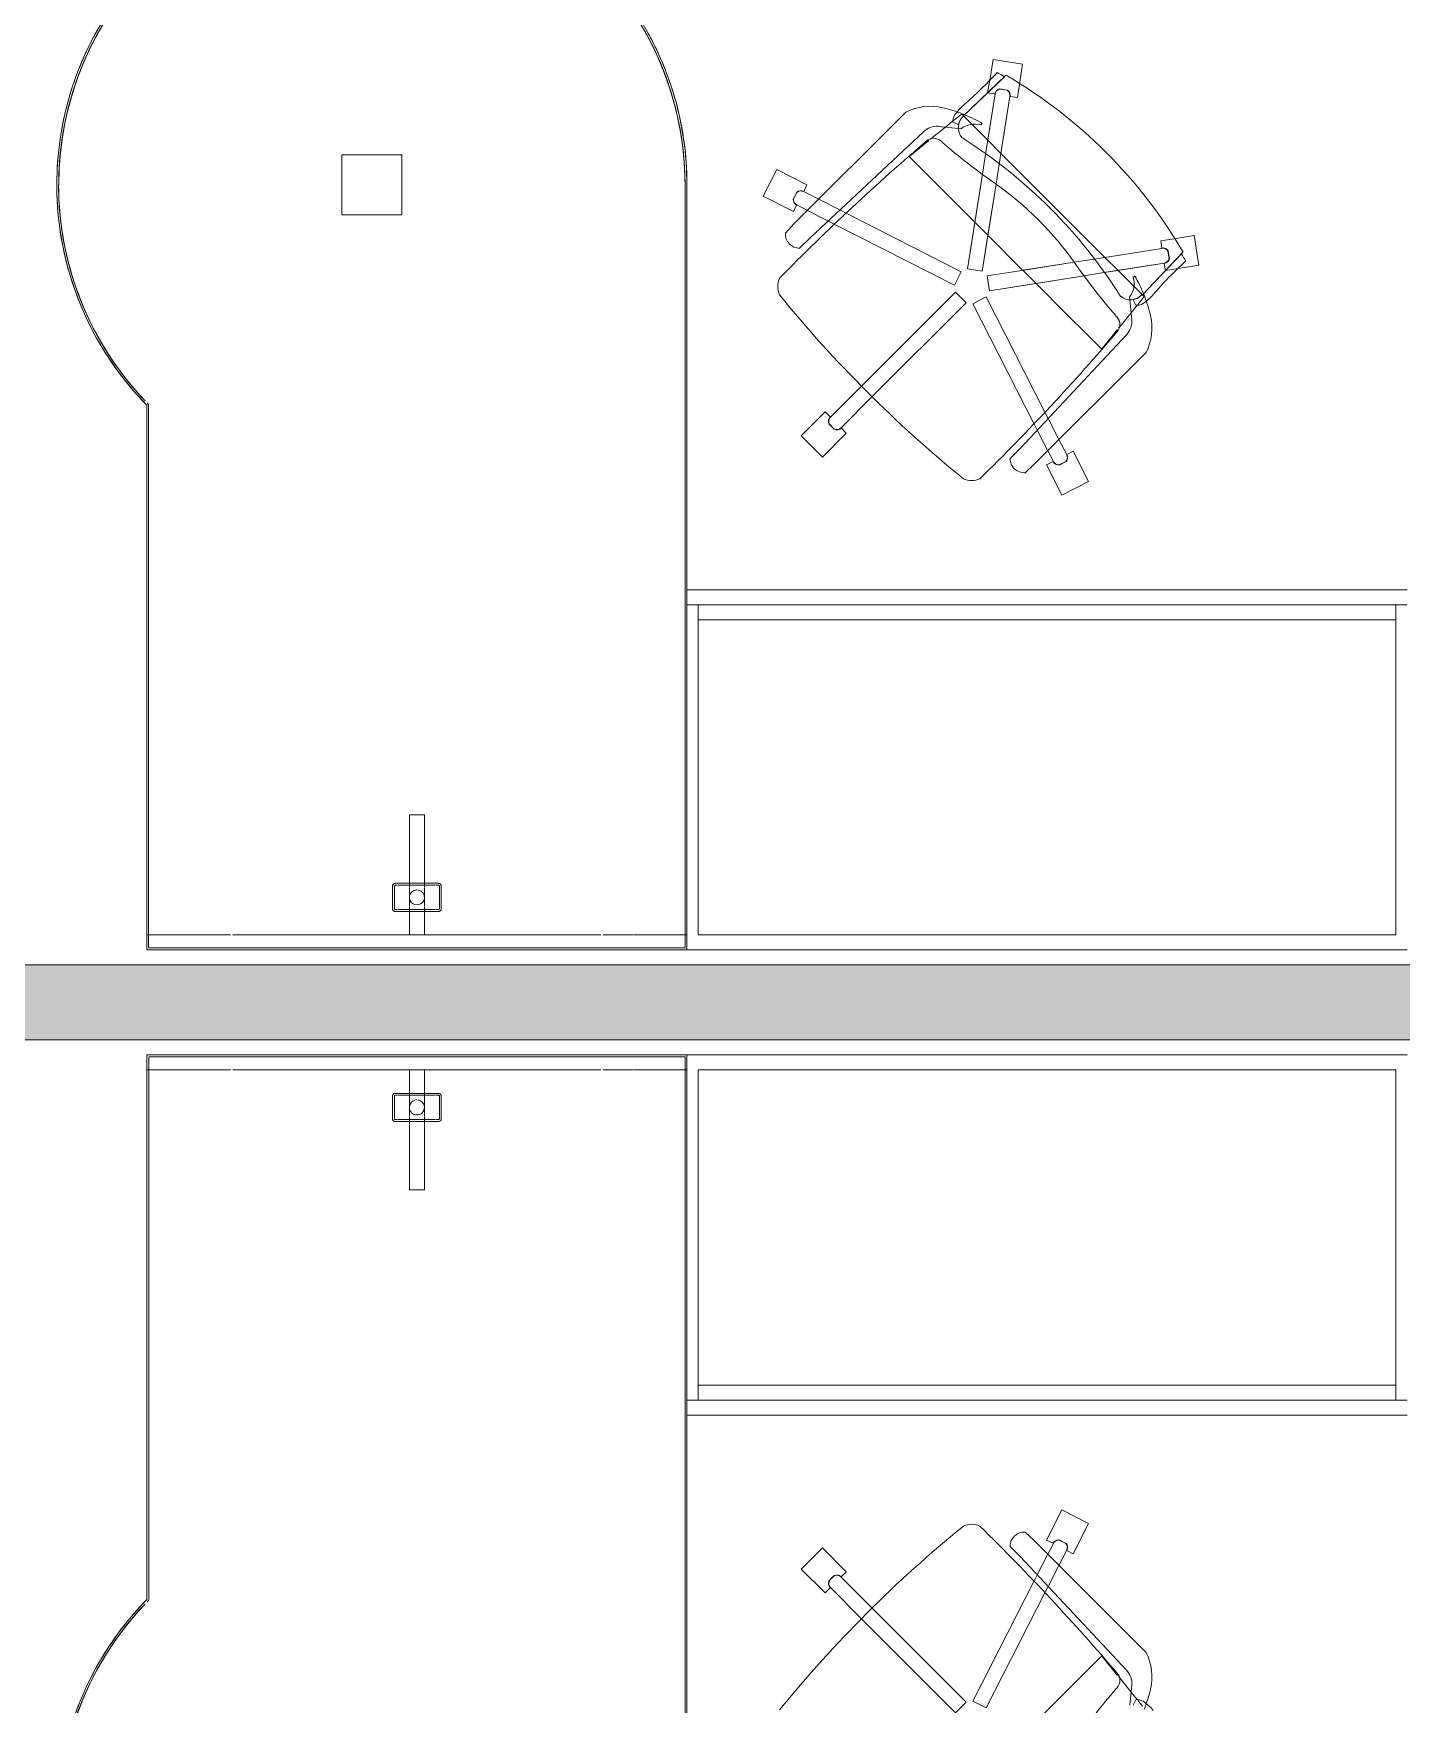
# Model space of a CAD drawing. Header units: inches. Extents: x 0 to 2535, y 0 to 2052.
# Drawn here: x 2378 to 2469.2, y 1338.3 to 1449.7 of the extents above; entities that cross this region are included whole.
import ezdxf

# ---------------------------------------------------------------- set-up
doc = ezdxf.new("R2010")
doc.units = ezdxf.units.IN
doc.header["$MEASUREMENT"] = 0
for name, color, linetype, lineweight in [('A-WALL-PATT', 111, 'Continuous', 13), ('I-FURN', 30, 'Continuous', 9), ('I-FURN-PNLS', 30, 'Continuous', 9), ('I-WALL', 2, 'Continuous', 13)]:
    doc.layers.add(name, color=color, linetype=linetype, lineweight=lineweight)

# ---------------------------------------------------------------- blocks, each defined once
blk = doc.blocks.new('Zira Wksta 12 - Type 1-V52-Level 07  POWER _ SIGNAL')
at = {"layer": 'I-FURN'}
for p, q in [((-35.86, -45.21), (-34.27, -43.61)), ((-35.86, -45.21), (-34.27, -43.61)), ((-34.27, -43.61), (-32.85, -45.03)), ((-34.27, -43.61), (-32.85, -45.03)), ((-37.6, -47.66), (-35.5, -45.56)), ((-37.6, -47.66), (-35.5, -45.56)), ((-35.52, -45.55), (-35.86, -45.21)), ((-35.52, -45.55), (-35.86, -45.21)), ((-34.7, -45.82), (-35.06, -45.46)), ((-34.7, -45.82), (-35.06, -45.46)), ((-35.06, -45.47), (-34.71, -45.82)), ((-35.06, -45.47), (-34.71, -45.82)), ((-32.85, -45.03), (-34.44, -46.62)), ((-32.85, -45.03), (-34.44, -46.62)), ((-34.8, -46.27), (-36.9, -48.37)), ((-34.8, -46.27), (-36.9, -48.37)), ((-34.44, -46.62), (-34.79, -46.28)), ((-34.44, -46.62), (-34.79, -46.28)), ((-43.85, -53.9), (-37.6, -47.66)), ((-43.85, -53.9), (-37.6, -47.66)), ((-36.9, -48.37), (-43.14, -54.61)), ((-36.9, -48.37), (-43.14, -54.61)), ((-43.14, -54.61), (-43.85, -53.9)), ((-43.14, -54.61), (-43.85, -53.9)), ((-43.52, -55.95), (-43.07, -55.06)), ((-43.52, -55.95), (-43.07, -55.06)), ((-43.07, -55.06), (-35.09, -59.12)), ((-43.07, -55.06), (-35.09, -59.12)), ((-35.85, -59.86), (-43.52, -55.95)), ((-35.85, -59.86), (-43.52, -55.95)), ((-33.45, -58.24), (-32.74, -57.53)), ((-41, -65.29), (-33.45, -58.24)), ((-31.8, -58.54), (-32.37, -59.15)), ((-44.42, -59.27), (-40.05, -63.64)), ((-32.37, -59.15), (-39.82, -66.6)), ((-35.42, -60.08), (-35.85, -59.86)), ((-35.42, -60.08), (-35.85, -59.86)), ((-34.02, -60.79), (-35.42, -60.08)), ((-34.02, -60.79), (-35.42, -60.08)), ((-35.09, -59.12), (-34.64, -59.35)), ((-35.09, -59.12), (-34.64, -59.35)), ((-34.64, -59.35), (-33.27, -60.05)), ((-34.64, -59.35), (-33.27, -60.05)), ((-33.27, -60.05), (-32.56, -60.42)), ((-33.27, -60.05), (-32.56, -60.42)), ((-32.55, -60.4), (-32.33, -59.97)), ((-32.55, -60.4), (-32.33, -59.97)), ((-32.33, -59.97), (-30.32, -60.99)), ((-32.33, -59.97), (-30.32, -60.99)), ((-33.01, -61.31), (-34.02, -60.79)), ((-33.01, -61.31), (-34.02, -60.79)), ((-32.56, -61.27), (-32.32, -60.81)), ((-32.34, -60.81), (-32.56, -61.25)), ((-32.34, -60.81), (-32.56, -61.25)), ((-32.56, -61.27), (-32.32, -60.81)), ((-30.32, -60.99), (-31.23, -62.77)), ((-30.32, -60.99), (-31.23, -62.77)), ((-33.24, -61.75), (-33.02, -61.32)), ((-33.24, -61.75), (-33.02, -61.32)), ((-31.23, -62.77), (-33.24, -61.75)), ((-31.23, -62.77), (-33.24, -61.75)), ((-40.11, -63.69), (-41.36, -64.7)), ((-40.05, -63.64), (-40.11, -63.69)), ((-43.34, -65.51), (-41.99, -65.66)), ((-42.47, -65.6), (-42.97, -66.01)), ((-41.5, -64.82), (-42.47, -65.6)), ((-41.44, -64.77), (-41.5, -64.82)), ((-43.01, -66.04), (-43.4, -66.36)), ((-43.34, -65.75), (-42.98, -65.92))]:
    blk.add_line(p, q, dxfattribs=at)
for centre, radius, start, end in [((-97.29, -108.06), 84.96, 39.1475, 50.8525), ((-35.22, -45.83), 0.407, 66.1651, 135.8349), ((-35.22, -45.83), 0.407, 66.1651, 135.8349), ((-35.22, -45.85), 0.406, 67.6199, 135), ((-35.22, -45.85), 0.406, 121.524, 135), ((-35.22, -45.85), 0.406, 81.0959, 121.524), ((-35.22, -45.85), 0.406, 67.6199, 81.0959), ((-35.08, -45.98), 0.406, 315, 22.3801), ((-35.08, -45.98), 0.406, 315, 8.9041), ((-35.07, -45.99), 0.407, 314.1651, 23.8349), ((-35.07, -45.99), 0.407, 314.1651, 355.967), ((-35.08, -45.98), 0.406, 8.9041, 22.3801), ((-35.07, -45.99), 0.407, 355.967, 23.8349), ((-32.59, -54.97), 1.31, 335.0433, 24.9567), ((-140.95, 52.03), 153.52, 310.4787, 315.5251), ((-32.76, -58.49), 0.956, 356.8901, 89.1099), ((-32.83, -60.95), 0.406, 243, 310.3801), ((-32.83, -60.95), 0.406, 296.9041, 310.3801), ((-32.74, -60.78), 0.406, 36.0479, 63), ((-32.74, -60.78), 0.406, 355.6199, 63), ((-32.73, -60.77), 0.407, 354.1651, 63.8349), ((-32.73, -60.77), 0.407, 354.1651, 63.8349), ((-32.74, -60.78), 0.406, 355.6199, 36.0479), ((-70.25, -97.02), 42.84, 49.2301, 55.0233), ((-32.83, -60.96), 0.407, 242.1651, 311.8349), ((-32.83, -60.96), 0.407, 242.1651, 311.8349), ((-32.83, -60.95), 0.406, 243, 296.9041), ((-41.68, -64.09), 0.763, 219.2338, 300.7662), ((-41.94, -64.27), 1.39, 267.8922, 312.1987), ((-46.14, -64.26), 3.74, 310.9857, 324.9064), ((-40.11, -57.53), 9.61, 248.5094, 251.0036), ((-40.11, -57.53), 9.61, 251.0036, 256.9522), ((-43.58, -66.05), 0.613, 324.9064, 12.4573), ((-41.46, -63.36), 3.63, 256.9522, 296.8211)]:
    blk.add_arc(centre, radius, start, end, dxfattribs=at)
at = {"layer": 'I-FURN-PNLS'}
for p, q in [((-36.3, 0), (0, 0)), ((0, 0), (-36.3, 0)), ((-36.3, 0), (0, 0)), ((0, 0), (-1, 0)), ((-1, 0), (-1, -0.12)), ((-1, -0.12), (-1, 0)), ((-1, 0), (0, 0)), ((0, 0), (0, -36)), ((0, -36), (0, 0)), ((0, 0), (0, -36)), ((0, -36), (0, 0)), ((0, 0), (0, -36)), ((-36.35, -0.13), (-0.13, -0.13)), ((-0.13, -0.13), (-36.35, -0.13)), ((-0.13, -0.13), (-36.35, -0.13)), ((-36.35, -0.13), (-0.13, -0.13)), ((-36.3, 0), (0, 0)), ((-1, -0.13), (-1, -3.57)), ((-1, -3.57), (-1, -0.13)), ((-0.13, -0.13), (-0.13, -35.87)), ((-0.13, -35.87), (-0.13, -0.13)), ((-0.13, -35.87), (-0.13, -0.13)), ((-0.13, -0.13), (-0.13, -35.87)), ((0, 0), (0, -36)), ((-1, -3.6), (-1, -5.58)), ((-1, -5.58), (-1, -3.6)), ((-1, -5.74), (-1, -30.26)), ((-1, -17.5), (-1, -5.74)), ((-4.44, -16.56), (-4.44, -19.44)), ((-4.44, -19.44), (-4.44, -16.56)), ((-4.31, -16.56), (-4.31, -16.71)), ((-4.31, -16.71), (-4.31, -16.56)), ((-2.75, -16.37), (-4.25, -16.37)), ((-4.25, -16.37), (-2.75, -16.37)), ((-4.18, -16.5), (-4.25, -16.5)), ((-4.25, -16.5), (-4.18, -16.5)), ((-2.83, -16.5), (-4.17, -16.5)), ((-4.17, -16.5), (-2.83, -16.5)), ((-2.75, -16.5), (-2.82, -16.5)), ((-2.82, -16.5), (-2.75, -16.5)), ((-2.69, -16.71), (-2.69, -16.56)), ((-2.69, -16.56), (-2.69, -16.71)), ((-2.56, -19.44), (-2.56, -16.56)), ((-2.56, -16.56), (-2.56, -19.44)), ((-7.55, -17.5), (-9, -17.5)), ((-9, -17.5), (-9, -18.5)), ((-9, -18.5), (-9, -17.5)), ((-9, -17.5), (-7.55, -17.5)), ((-4.44, -17.5), (-7.53, -17.5)), ((-7.53, -17.5), (-4.44, -17.5)), ((-4.31, -17.5), (-4.44, -17.5)), ((-4.44, -17.5), (-4.31, -17.5)), ((-4.31, -16.75), (-4.31, -19.25)), ((-4.31, -19.25), (-4.31, -16.75)), ((-4.15, -17.5), (-4.31, -17.5)), ((-4.31, -17.5), (-4.15, -17.5)), ((-3.64, -17.5), (-4.11, -17.5)), ((-4.11, -17.5), (-3.64, -17.5)), ((-3.36, -17.5), (-3.64, -17.5)), ((-3.64, -17.5), (-3.36, -17.5)), ((-2.89, -17.5), (-3.36, -17.5)), ((-3.36, -17.5), (-2.89, -17.5)), ((-2.69, -17.5), (-2.85, -17.5)), ((-2.85, -17.5), (-2.69, -17.5)), ((-2.69, -19.25), (-2.69, -16.75)), ((-2.69, -16.75), (-2.69, -19.25)), ((-2.56, -17.5), (-2.69, -17.5)), ((-2.69, -17.5), (-2.56, -17.5)), ((-1, -17.5), (-2.56, -17.5)), ((-2.56, -17.5), (-1, -17.5)), ((-1, -18.5), (-1, -17.5)), ((-1, -17.5), (-1, -18.5)), ((-1, -18.5), (-1, -17.5)), ((-9, -18.5), (-5.89, -18.5)), ((-5.89, -18.5), (-9, -18.5)), ((-5.87, -18.5), (-4.44, -18.5)), ((-4.44, -18.5), (-5.87, -18.5)), ((-4.44, -18.5), (-4.31, -18.5)), ((-4.31, -18.5), (-4.44, -18.5)), ((-4.31, -18.5), (-4.15, -18.5)), ((-4.15, -18.5), (-4.31, -18.5)), ((-4.11, -18.5), (-3.64, -18.5)), ((-3.64, -18.5), (-4.11, -18.5)), ((-3.64, -18.5), (-3.36, -18.5)), ((-3.36, -18.5), (-3.64, -18.5)), ((-3.36, -18.5), (-2.89, -18.5)), ((-2.89, -18.5), (-3.36, -18.5)), ((-2.85, -18.5), (-2.69, -18.5)), ((-2.69, -18.5), (-2.85, -18.5)), ((-2.69, -18.5), (-2.56, -18.5)), ((-2.56, -18.5), (-2.69, -18.5)), ((-2.56, -18.5), (-1, -18.5)), ((-1, -18.5), (-2.56, -18.5)), ((-1, -30.26), (-1, -18.5)), ((-4.31, -19.29), (-4.31, -19.44)), ((-4.31, -19.44), (-4.31, -19.29)), ((-4.25, -19.5), (-4.18, -19.5)), ((-4.18, -19.5), (-4.25, -19.5)), ((-4.25, -19.62), (-2.75, -19.62)), ((-2.75, -19.62), (-4.25, -19.62)), ((-4.17, -19.5), (-2.83, -19.5)), ((-2.83, -19.5), (-4.17, -19.5)), ((-2.82, -19.5), (-2.75, -19.5)), ((-2.75, -19.5), (-2.82, -19.5)), ((-2.69, -19.44), (-2.69, -19.29)), ((-2.69, -19.29), (-2.69, -19.44)), ((-1, -30.42), (-1, -32.4)), ((-1, -32.4), (-1, -30.42)), ((-1, -32.44), (-1, -35.87)), ((-1, -35.87), (-1, -32.44)), ((-0.13, -35.87), (-51, -35.87)), ((-51, -35.87), (-0.13, -35.87)), ((-51, -35.87), (-0.13, -35.87)), ((-0.13, -35.87), (-51, -35.87)), ((0, -36), (-51, -36)), ((0, -36), (-51, -36)), ((-51, -36), (0, -36)), ((-51, -36), (-24, -36)), ((0, -36), (-24, -36)), ((-24, -36), (-24, -84)), ((-24, -36), (-24, -84)), ((0, -36), (-24, -36)), ((-24, -36), (0, -36)), ((-24, -84), (-24, -36)), ((-24, -36), (-24, -84)), ((-23, -36), (-24, -36)), ((-24, -36), (-23, -36)), ((-24, -84), (-24, -36)), ((-24, -36), (0, -36)), ((-23, -36.75), (-23, -36)), ((-23, -36), (-23, -36.75)), ((0, -36), (-23, -36)), ((-23, -36), (-23, -36.75)), ((-23, -36.75), (-23, -36)), ((-23, -36), (-1, -36)), ((-23, -36.75), (-23, -83.25)), ((-23, -83.25), (-23, -36.75)), ((-22, -36.75), (-23, -36.75)), ((-23, -36.75), (-22, -36.75)), ((-23, -36.75), (-23, -83.25)), ((-1, -36.75), (-23, -36.75)), ((-23, -36.75), (-1, -36.75)), ((-23, -83.25), (-23, -36.75)), ((-23, -83.25), (-23, -36.75)), ((-23, -36.75), (-23, -83.25)), ((-23, -36.75), (-1, -36.75)), ((-1, -36.75), (-23, -36.75)), ((-22, -36.75), (-22, -83.25)), ((-22, -83.25), (-22, -36.75)), ((-1, -36.75), (-22, -36.75)), ((-22, -36.75), (-1, -36.75)), ((-22, -36.75), (-22, -83.25)), ((-22, -83.25), (-22, -36.75)), ((-1, -35.88), (-1, -36)), ((-1, -36), (-1, -35.88)), ((-1, -36), (0, -36)), ((-1, -36), (0, -36)), ((0, -36), (-1, -36)), ((-1, -36.75), (-1, -83.25)), ((-1, -83.25), (-1, -36.75)), ((-1, -83.25), (-1, -36.75)), ((-1, -36.75), (-1, -83.25)), ((-1, -36.75), (-1, -83.25)), ((-1, -83.25), (-1, -36.75)), ((0, -84), (0, -36)), ((0, -84), (0, -36)), ((0, -36), (0, -84)), ((0, -84), (0, -36)), ((0, -36), (0, -84)), ((-23, -83.25), (-22, -83.25)), ((-23, -83.25), (-22, -83.25)), ((-23, -83.25), (-1, -83.25)), ((-1, -83.25), (-23, -83.25)), ((-23, -84), (-23, -83.25)), ((-23, -83.25), (-23, -84)), ((-1, -83.25), (-23, -83.25)), ((-23, -83.25), (-23, -84)), ((-23, -84), (-23, -83.25)), ((-23, -83.25), (-1, -83.25)), ((-22, -83.25), (-1, -83.25)), ((-22, -83.25), (-1, -83.25))]:
    blk.add_line(p, q, dxfattribs=at)
for centre, radius, start, end in [((-51, -15), 21, 45.5847, 90), ((-51, -15), 21, 45.5847, 90), ((-51, -15), 21, 45.5847, 90), ((-51, -15), 20.88, 46.3945, 90), ((-51, -15), 20.88, 46.3945, 75.1483), ((-51, -15), 20.88, 46.3945, 75.1483), ((-51, -15), 20.88, 67.7224, 75.1483), ((-51, -15), 21, 67.7923, 75.1949), ((-51, -15), 20.88, 60.2965, 67.7224), ((-51, -15), 21, 60.3898, 67.7923), ((-51, -15), 20.88, 46.3945, 60.2965), ((-51, -15), 21, 52.9872, 60.3898), ((-51, -15), 21, 45.5847, 52.9872), ((-51, -15), 20.88, 45.6338, 45.8727), ((-51, -15), 20.88, 45.6338, 45.8727), ((-51, -15), 20.88, 45.6338, 45.8727), ((-51, -15), 20.88, 45.6338, 45.8727), ((-51, -15), 20.88, 45.4448, 45.6338), ((-51, -15), 20.88, 45.4448, 45.6338), ((-51, -15), 20.88, 45.4448, 45.6338), ((-51, -15), 20.88, 45.4448, 45.6338), ((-4.25, -16.56), 0.188, 90, 180), ((-4.25, -16.56), 0.188, 165, 180), ((-4.25, -16.56), 0.187, 120, 165), ((-4.25, -16.56), 0.187, 105, 120), ((-4.25, -16.56), 0.0625, 90, 180), ((-4.25, -16.56), 0.0625, 120, 180), ((-4.25, -16.56), 0.188, 90, 105), ((-4.25, -16.56), 0.0625, 90, 120), ((-2.75, -16.56), 0.188, 360, 90), ((-2.75, -16.56), 0.188, 75, 90), ((-2.75, -16.56), 0.0625, 15, 90), ((-2.75, -16.56), 0.0625, 0, 90), ((-2.75, -16.56), 0.188, 45, 75), ((-2.75, -16.56), 0.0625, 360, 15), ((-2.75, -16.56), 0.188, 30, 45), ((-2.75, -16.56), 0.188, 15, 30), ((-2.75, -16.56), 0.188, 0, 15), ((-3.5, -18), 0.5, 90, 270), ((-3.5, -18), 0.5, 90, 270), ((-3.5, -18), 0.5, 270, 90), ((-3.5, -18), 0.5, 270, 90), ((-4.25, -19.44), 0.188, 180, 270), ((-4.25, -19.44), 0.188, 180, 195), ((-4.25, -19.44), 0.188, 195, 255), ((-4.25, -19.44), 0.0625, 180, 240), ((-4.25, -19.44), 0.0625, 180, 270), ((-4.25, -19.44), 0.188, 255, 270), ((-4.25, -19.44), 0.0625, 240, 270), ((-2.75, -19.44), 0.188, 270, 360), ((-2.75, -19.44), 0.0625, 270, 0), ((-2.75, -19.44), 0.0625, 270, 330), ((-2.75, -19.44), 0.188, 270, 285), ((-2.75, -19.44), 0.0625, 330, 0), ((-2.75, -19.44), 0.187, 285, 345), ((-2.75, -19.44), 0.187, 345, 0)]:
    blk.add_arc(centre, radius, start, end, dxfattribs=at)
blk = doc.blocks.new('Zira Wksta 12 - Type 1-V53-Level 07  POWER _ SIGNAL')
at = {"layer": 'I-FURN'}
for p, q in [((-45.63, 70.11), (-47.61, 69.8)), ((-45.63, 70.11), (-47.61, 69.8)), ((-47.61, 69.8), (-47.4, 68.47)), ((-47.61, 69.8), (-47.4, 68.47)), ((-43.65, 66.33), (-46.5, 69.06)), ((-45.42, 68.73), (-45.63, 70.11)), ((-45.42, 68.73), (-45.63, 70.11)), ((-47.4, 68.47), (-47.26, 67.58)), ((-47.4, 68.47), (-47.26, 67.58)), ((-46.58, 68.07), (-46.08, 68.15)), ((-46.58, 68.07), (-46.08, 68.15)), ((-46.08, 68.14), (-46.57, 68.06)), ((-46.08, 68.14), (-46.57, 68.06)), ((-46.39, 68.96), (-43.65, 66.33)), ((-45.28, 67.89), (-45.42, 68.73)), ((-45.28, 67.89), (-45.42, 68.73)), ((-47.26, 67.58), (-46.78, 67.65)), ((-47.26, 67.58), (-46.78, 67.65)), ((-46.76, 67.66), (-46.16, 63.85)), ((-46.76, 67.66), (-46.05, 63.13)), ((-45.29, 64.73), (-45.78, 67.81)), ((-45.14, 63.78), (-45.78, 67.81)), ((-45.76, 67.81), (-45.28, 67.89)), ((-45.76, 67.81), (-45.28, 67.89)), ((-44.22, 65.8), (-45.29, 64.73)), ((-44.91, 65.86), (-44.83, 65.75)), ((-43.69, 66.33), (-44.22, 65.8)), ((-43.57, 66.44), (-43.63, 66.39)), ((-43.42, 66.37), (-43.54, 66.47)), ((-43.01, 66.04), (-43.4, 66.36)), ((-43.34, 65.75), (-42.98, 65.92)), ((-42.47, 65.6), (-42.97, 66.01)), ((-32.37, 59.15), (-39.82, 66.6)), ((-45.29, 64.73), (-46.16, 63.85)), ((-45.14, 63.78), (-45.29, 64.73)), ((-43.5, 65.5), (-43.42, 65.5)), ((-43.39, 65.51), (-43.34, 65.51)), ((-43.34, 65.51), (-41.99, 65.66)), ((-41.5, 64.82), (-42.47, 65.6)), ((-41.44, 64.77), (-41.5, 64.82)), ((-40.11, 63.69), (-41.36, 64.7)), ((-41, 65.29), (-33.45, 58.24)), ((-46.16, 63.85), (-53.09, 56.92)), ((-46.16, 63.85), (-46.05, 63.13)), ((-44.93, 62.47), (-45.14, 63.78)), ((-44.93, 62.47), (-45.14, 63.78)), ((-43.4, 60.28), (-40.05, 63.64)), ((-40.05, 63.64), (-40.11, 63.69)), ((-46.05, 63.13), (-45.84, 61.8)), ((-46.05, 63.13), (-45.84, 61.8)), ((-44.42, 59.27), (-44.93, 62.47)), ((-43.93, 56.16), (-44.93, 62.47)), ((-31.23, 62.77), (-33.24, 61.75)), ((-31.23, 62.77), (-33.24, 61.75)), ((-30.32, 60.99), (-31.23, 62.77)), ((-30.32, 60.99), (-31.23, 62.77)), ((-45.84, 61.8), (-45.3, 58.39)), ((-45.84, 61.8), (-45.29, 58.35)), ((-33.01, 61.31), (-34.02, 60.79)), ((-33.01, 61.31), (-34.02, 60.79)), ((-33.24, 61.75), (-33.02, 61.32)), ((-33.24, 61.75), (-33.02, 61.32)), ((-32.56, 61.27), (-32.32, 60.81)), ((-32.56, 61.27), (-32.32, 60.81)), ((-44.42, 59.27), (-43.42, 60.27)), ((-34.02, 60.79), (-35.42, 60.08)), ((-34.02, 60.79), (-35.42, 60.08)), ((-33.27, 60.05), (-32.56, 60.42)), ((-33.27, 60.05), (-32.56, 60.42)), ((-32.34, 60.81), (-32.56, 61.25)), ((-32.34, 60.81), (-32.56, 61.25)), ((-32.55, 60.4), (-32.33, 59.97)), ((-32.55, 60.4), (-32.33, 59.97)), ((-32.33, 59.97), (-30.32, 60.99)), ((-32.33, 59.97), (-30.32, 60.99)), ((-45.3, 58.39), (-44.42, 59.27)), ((-43.93, 56.16), (-44.42, 59.27)), ((-35.85, 59.86), (-43.52, 55.95)), ((-35.85, 59.86), (-43.52, 55.95)), ((-43.07, 55.06), (-35.09, 59.12)), ((-43.07, 55.06), (-35.09, 59.12)), ((-35.42, 60.08), (-35.85, 59.86)), ((-35.42, 60.08), (-35.85, 59.86)), ((-35.09, 59.12), (-34.64, 59.35)), ((-35.09, 59.12), (-34.64, 59.35)), ((-34.64, 59.35), (-33.27, 60.05)), ((-34.64, 59.35), (-33.27, 60.05)), ((-31.8, 58.54), (-32.37, 59.15)), ((-59.04, 58.37), (-59.35, 56.4)), ((-59.04, 58.37), (-59.35, 56.4)), ((-57.71, 58.16), (-59.04, 58.37)), ((-57.71, 58.16), (-59.04, 58.37)), ((-56.82, 58.02), (-57.71, 58.16)), ((-56.82, 58.02), (-57.71, 58.16)), ((-56.89, 57.54), (-56.82, 58.02)), ((-56.89, 57.54), (-56.82, 58.02)), ((-47.59, 56.09), (-45.33, 58.35)), ((-45.28, 58.31), (-44.92, 56)), ((-45.28, 58.31), (-44.92, 56)), ((-33.45, 58.24), (-32.74, 57.53)), ((-58.3, 57.26), (-55.56, 54.41)), ((-55.56, 54.41), (-58.19, 57.16)), ((-57.39, 56.84), (-57.31, 57.35)), ((-57.39, 56.84), (-57.31, 57.35)), ((-57.3, 57.34), (-57.38, 56.84)), ((-57.3, 57.34), (-57.38, 56.84)), ((-53.09, 56.92), (-56.89, 57.52)), ((-52.37, 56.81), (-56.89, 57.52)), ((-53.09, 56.92), (-53.97, 56.05)), ((-52.37, 56.81), (-53.09, 56.92)), ((-51.03, 56.6), (-52.37, 56.81)), ((-51.03, 56.6), (-52.37, 56.81)), ((-59.35, 56.4), (-57.97, 56.18)), ((-59.35, 56.4), (-57.97, 56.18)), ((-57.97, 56.18), (-57.13, 56.04)), ((-57.97, 56.18), (-57.13, 56.04)), ((-57.13, 56.04), (-57.05, 56.52)), ((-57.13, 56.04), (-57.05, 56.52)), ((-57.05, 56.54), (-53.97, 56.05)), ((-57.05, 56.54), (-53.02, 55.9)), ((-53.97, 56.05), (-55.03, 54.98)), ((-53.97, 56.05), (-53.02, 55.9)), ((-53.02, 55.9), (-51.71, 55.69)), ((-53.02, 55.9), (-51.71, 55.69)), ((-47.63, 56.06), (-51.03, 56.6)), ((-45.24, 55.68), (-51.03, 56.6)), ((-48.5, 55.18), (-47.63, 56.06)), ((-45.24, 55.68), (-47.63, 56.06)), ((-44.92, 56), (-43.93, 56.16)), ((-44.92, 56), (-43.93, 56.16)), ((-43.52, 55.95), (-43.07, 55.06)), ((-43.52, 55.95), (-43.07, 55.06)), ((-55.03, 54.98), (-55.57, 54.45)), ((-54.99, 55.59), (-55.1, 55.67)), ((-52.88, 50.81), (-48.5, 55.18)), ((-51.71, 55.69), (-48.5, 55.18)), ((-51.71, 55.69), (-45.4, 54.69)), ((-48.5, 55.18), (-45.4, 54.69)), ((-45.4, 54.69), (-45.24, 55.68)), ((-45.4, 54.69), (-45.24, 55.68)), ((-43.14, 54.61), (-43.85, 53.9)), ((-43.14, 54.61), (-43.85, 53.9)), ((-36.9, 48.37), (-43.14, 54.61)), ((-36.9, 48.37), (-43.14, 54.61)), ((-55.71, 54.31), (-55.6, 54.17)), ((-55.63, 54.39), (-55.68, 54.33)), ((-55.6, 54.17), (-55.28, 53.77)), ((-55.25, 53.73), (-54.84, 53.23)), ((-55.16, 53.74), (-54.99, 54.11)), ((-54.89, 52.75), (-54.75, 54.1)), ((-54.75, 54.1), (-54.73, 54.26)), ((-45.19, 54.28), (-49.1, 46.61)), ((-45.19, 54.28), (-49.1, 46.61)), ((-48.36, 45.86), (-44.3, 53.83)), ((-48.36, 45.86), (-44.3, 53.83)), ((-44.3, 53.83), (-45.19, 54.28)), ((-44.3, 53.83), (-45.19, 54.28)), ((-43.85, 53.9), (-37.6, 47.66)), ((-43.85, 53.9), (-37.6, 47.66)), ((-54.84, 53.23), (-54.06, 52.26)), ((-47.47, 44.21), (-54.53, 51.76)), ((-54.06, 52.26), (-54.01, 52.21)), ((-53.94, 52.12), (-52.93, 50.87)), ((-55.84, 50.59), (-48.39, 43.13)), ((-52.93, 50.87), (-52.88, 50.81)), ((-34.8, 46.27), (-36.9, 48.37)), ((-34.8, 46.27), (-36.9, 48.37)), ((-37.6, 47.66), (-35.5, 45.56)), ((-37.6, 47.66), (-35.5, 45.56)), ((-49.32, 46.18), (-50.03, 44.78)), ((-49.32, 46.18), (-50.03, 44.78)), ((-49.1, 46.61), (-49.32, 46.18)), ((-49.1, 46.61), (-49.32, 46.18)), ((-48.59, 45.4), (-48.36, 45.86)), ((-48.59, 45.4), (-48.36, 45.86)), ((-34.7, 45.82), (-35.06, 45.46)), ((-35.06, 45.47), (-34.71, 45.82)), ((-35.06, 45.47), (-34.71, 45.82)), ((-34.7, 45.82), (-35.06, 45.46)), ((-34.44, 46.62), (-34.79, 46.28)), ((-34.44, 46.62), (-34.79, 46.28)), ((-32.85, 45.03), (-34.44, 46.62)), ((-32.85, 45.03), (-34.44, 46.62)), ((-50.03, 44.78), (-50.55, 43.77)), ((-50.03, 44.78), (-50.55, 43.77)), ((-49.29, 44.04), (-48.59, 45.4)), ((-49.29, 44.04), (-48.59, 45.4)), ((-35.52, 45.55), (-35.86, 45.21)), ((-35.52, 45.55), (-35.86, 45.21)), ((-35.86, 45.21), (-34.27, 43.61)), ((-35.86, 45.21), (-34.27, 43.61)), ((-34.27, 43.61), (-32.85, 45.03)), ((-34.27, 43.61), (-32.85, 45.03)), ((-50.99, 44), (-52.01, 41.99)), ((-50.99, 44), (-52.01, 41.99)), ((-50.56, 43.78), (-50.99, 44)), ((-50.56, 43.78), (-50.99, 44)), ((-49.65, 43.32), (-49.29, 44.04)), ((-49.65, 43.32), (-49.29, 44.04)), ((-46.77, 43.5), (-47.47, 44.21)), ((-50.05, 43.09), (-50.5, 43.32)), ((-50.05, 43.09), (-50.5, 43.32)), ((-50.49, 43.32), (-50.05, 43.1)), ((-50.49, 43.32), (-50.05, 43.1)), ((-50.23, 41.09), (-49.21, 43.09)), ((-50.23, 41.09), (-49.21, 43.09)), ((-49.21, 43.09), (-49.64, 43.31)), ((-49.21, 43.09), (-49.64, 43.31)), ((-48.39, 43.13), (-47.78, 42.56)), ((-52.01, 41.99), (-50.23, 41.09)), ((-52.01, 41.99), (-50.23, 41.09)), ((-53, 17), (-53, 13)), ((-49, 17), (-53, 17)), ((-53, 17), (-49, 17)), ((-53, 13), (-53, 17)), ((-49, 13), (-49, 17)), ((-49, 17), (-49, 13)), ((-53, 13), (-49, 13)), ((-49, 13), (-53, 13))]:
    blk.add_line(p, q, dxfattribs=at)
for centre, radius, start, end in [((-29.91, 40.67), 32.89, 120.3075, 149.696), ((-29.6, 40.36), 33.17, 119.4478, 120.4234), ((-25.85, 87.61), 27.2, 222.4882, 229.0143), ((-46.38, 67.72), 0.407, 120.1651, 189.8349), ((-46.38, 67.72), 0.407, 134.0991, 189.8349), ((-46.36, 67.72), 0.406, 121.6199, 189), ((-46.36, 67.72), 0.406, 121.6199, 162.0479), ((-46.38, 67.72), 0.407, 120.1651, 134.0991), ((-46.16, 67.76), 0.407, 8.1651, 77.8349), ((-46.16, 67.76), 0.407, 8.1651, 77.8349), ((-46.18, 67.75), 0.406, 62.9041, 76.3801), ((-46.18, 67.75), 0.406, 9, 76.3801), ((-46.18, 67.75), 0.406, 9, 62.9041), ((-46.36, 67.72), 0.406, 162.0479, 189), ((-46.14, 64.26), 3.74, 35.0936, 49.0143), ((-40.11, 57.53), 9.61, 103.0478, 108.9964), ((-41.46, 63.36), 3.63, 63.1789, 103.0478), ((-40.11, 57.53), 9.61, 112.2631, 119.9334), ((-44.4, 64.43), 1.38, 79.0187, 107.9497), ((-44.4, 64.43), 1.38, 50.0878, 77.4248), ((-40.11, 57.53), 9.61, 111.6393, 112.073), ((-44.38, 65.56), 1.05, 10.2002, 46.1786), ((-44.38, 65.56), 1.05, 320.9554, 46.1786), ((-40.11, 57.53), 9.61, 108.9964, 111.4906), ((-43.58, 66.05), 0.613, 347.5427, 35.0936), ((-25.52, 36.28), 33.83, 122.2285, 147.7715), ((-41.68, 64.09), 0.763, 59.2338, 140.7662), ((-41.94, 64.27), 1.39, 47.8013, 92.1078), ((-140.95, -52.03), 153.52, 44.4749, 49.5213), ((-70.25, 97.02), 42.84, 304.9767, 310.7699), ((-32.97, 43.73), 22.19, 124.9767, 145.0233), ((-32.83, 60.96), 0.407, 48.1651, 117.8349), ((-32.83, 60.96), 0.407, 48.1651, 117.8349), ((-32.83, 60.95), 0.406, 90.0479, 117), ((-32.83, 60.95), 0.406, 49.6199, 117), ((-32.83, 60.95), 0.406, 49.6199, 90.0479), ((-32.74, 60.78), 0.406, 297, 4.3801), ((-32.74, 60.78), 0.406, 297, 310.476), ((-32.73, 60.77), 0.407, 296.1651, 5.8349), ((-32.73, 60.77), 0.407, 296.1651, 5.8349), ((-32.74, 60.78), 0.406, 310.476, 350.9041), ((-32.74, 60.78), 0.406, 350.9041, 4.3801), ((-32.76, 58.49), 0.956, 270.8901, 3.1099), ((-29.6, 40.36), 33.17, 149.5766, 150.5522), ((-56.99, 56.92), 0.407, 192.1651, 261.8349), ((-56.99, 56.92), 0.407, 192.1651, 261.8349), ((-56.99, 56.94), 0.406, 193.6199, 207.0959), ((-56.99, 56.94), 0.406, 193.6199, 234.0479), ((-56.96, 57.14), 0.407, 80.1651, 149.8349), ((-56.96, 57.14), 0.407, 80.1651, 149.8349), ((-56.96, 57.12), 0.406, 94.476, 148.3801), ((-56.96, 57.12), 0.406, 134.9041, 148.3801), ((-56.96, 57.12), 0.406, 81, 134.9041), ((-56.96, 57.12), 0.406, 81, 94.476), ((-76.85, 36.61), 27.2, 40.9857, 47.5118), ((-56.99, 56.94), 0.406, 207.0959, 261), ((-56.99, 56.94), 0.406, 234.0479, 261), ((-86.25, 81.01), 42.84, 319.2301, 325.0233), ((-46.77, 50.88), 9.61, 150.0666, 157.7369), ((-53.67, 55.17), 1.38, 162.0503, 190.9813), ((-53.67, 55.17), 1.38, 192.5752, 219.9122), ((-32.59, 54.97), 1.31, 335.0433, 24.9567), ((-53.49, 56.9), 3.74, 220.9857, 234.9064), ((-46.77, 50.88), 9.61, 161.0036, 166.9522), ((-46.77, 50.88), 9.61, 158.5094, 161.0036), ((-46.77, 50.88), 9.61, 157.927, 158.3607), ((-55.29, 54.34), 0.613, 234.9064, 282.4573), ((-54.8, 55.14), 1.05, 223.8214, 259.7998), ((-54.8, 55.14), 1.05, 223.8214, 309.0446), ((-97.29, 108.06), 84.96, 309.1475, 320.8525), ((-52.6, 52.23), 3.63, 166.9522, 206.8211), ((-53.51, 52.7), 1.39, 177.8922, 222.1987), ((-53.33, 52.44), 0.763, 129.2338, 210.7662), ((62.79, 151.71), 153.52, 220.4787, 225.5251), ((-35.08, 45.98), 0.406, 31.524, 45), ((-35.08, 45.98), 0.406, 337.6199, 45), ((-35.07, 45.99), 0.407, 336.1651, 45.8349), ((-35.07, 45.99), 0.407, 336.1651, 45.8349), ((-35.08, 45.98), 0.406, 351.0959, 31.524), ((-35.08, 45.98), 0.406, 337.6199, 351.0959), ((-35.22, 45.83), 0.407, 224.1651, 293.8349), ((-35.22, 45.83), 0.407, 224.1651, 293.8349), ((-35.22, 45.85), 0.406, 225, 238.476), ((-35.22, 45.85), 0.406, 225, 292.3801), ((-35.22, 45.85), 0.406, 238.476, 278.9041), ((-35.22, 45.85), 0.406, 278.9041, 292.3801), ((-50.2, 43.59), 0.407, 152.1651, 221.8349), ((-50.2, 43.59), 0.407, 152.1651, 221.8349), ((-50.18, 43.59), 0.406, 153, 220.3801), ((-50.18, 43.59), 0.406, 166.476, 206.9041), ((-50.18, 43.59), 0.406, 153, 166.476), ((-47.72, 43.52), 0.956, 266.8901, 359.1099), ((-50.18, 43.59), 0.406, 206.9041, 220.3801), ((-50.02, 43.5), 0.406, 265.6199, 333), ((-50, 43.49), 0.407, 264.1651, 333.8349), ((-50, 43.49), 0.407, 264.1651, 333.8349), ((-50.02, 43.5), 0.406, 265.6199, 319.524), ((-50.02, 43.5), 0.406, 319.524, 333), ((-44.21, 43.36), 1.31, 245.0433, 294.9567)]:
    blk.add_arc(centre, radius, start, end, dxfattribs=at)
at = {"layer": 'I-FURN-PNLS'}
for p, q in [((-24, 36), (-24, 84)), ((-24, 84), (-24, 36)), ((-24, 36), (-24, 84)), ((-24, 84), (-24, 36)), ((-24, 36), (-24, 84)), ((-23, 83.25), (-23, 84)), ((-23, 84), (-23, 83.25)), ((-23, 84), (-23, 83.25)), ((-23, 83.25), (-23, 84)), ((0, 84), (0, 36)), ((0, 36), (0, 84)), ((0, 84), (0, 36)), ((0, 36), (0, 84)), ((0, 84), (0, 36)), ((-23, 36.75), (-23, 83.25)), ((-23, 83.25), (-23, 36.75)), ((-22, 83.25), (-23, 83.25)), ((-22, 83.25), (-23, 83.25)), ((-1, 83.25), (-23, 83.25)), ((-23, 83.25), (-23, 36.75)), ((-23, 36.75), (-23, 83.25)), ((-23, 83.25), (-1, 83.25)), ((-23, 36.75), (-23, 83.25)), ((-23, 83.25), (-23, 36.75)), ((-23, 83.25), (-1, 83.25)), ((-1, 83.25), (-23, 83.25)), ((-22, 36.75), (-22, 83.25)), ((-22, 83.25), (-22, 36.75)), ((-1, 83.25), (-22, 83.25)), ((-1, 83.25), (-22, 83.25)), ((-22, 36.75), (-22, 83.25)), ((-22, 83.25), (-22, 36.75)), ((-1, 36.75), (-1, 83.25)), ((-1, 83.25), (-1, 36.75)), ((-1, 36.75), (-1, 83.25)), ((-1, 83.25), (-1, 36.75)), ((-1, 83.25), (-1, 36.75)), ((-1, 36.75), (-1, 83.25)), ((0, 36), (-51, 36)), ((0, 36), (-51, 36)), ((0, 36), (-51, 36)), ((-24, 36), (-51, 36)), ((-51, 35.87), (-0.13, 35.87)), ((-0.13, 35.87), (-51, 35.87)), ((-0.13, 35.87), (-51, 35.87)), ((-51, 35.87), (-0.13, 35.87)), ((0, 36), (-24, 36)), ((-24, 36), (0, 36)), ((0, 36), (-24, 36)), ((-24, 36), (-23, 36)), ((-23, 36), (-24, 36)), ((0, 36), (-24, 36)), ((-23, 36.75), (-22, 36.75)), ((-22, 36.75), (-23, 36.75)), ((-23, 36.75), (-1, 36.75)), ((-1, 36.75), (-23, 36.75)), ((-23, 36), (-23, 36.75)), ((-23, 36.75), (-23, 36)), ((-1, 36.75), (-23, 36.75)), ((-23, 36.75), (-23, 36)), ((-23, 36), (-23, 36.75)), ((-23, 36.75), (-1, 36.75)), ((-23, 36), (0, 36)), ((-1, 36), (-23, 36)), ((-22, 36.75), (-1, 36.75)), ((-1, 36.75), (-22, 36.75)), ((0, 36), (-1, 36)), ((-1, 36), (-1, 35.88)), ((0, 36), (-1, 36)), ((-1, 36), (0, 36)), ((-1, 35.88), (-1, 36)), ((-1, 35.87), (-1, 32.44)), ((-1, 32.44), (-1, 35.87)), ((-0.13, 35.87), (-0.13, 0.12)), ((-0.13, 0.12), (-0.13, 35.87)), ((-0.13, 0.12), (-0.13, 35.87)), ((-0.13, 35.87), (-0.13, 0.12)), ((0, 0), (0, 36)), ((0, 0), (0, 36)), ((0, 0), (0, 36)), ((0, 36), (0, 0)), ((0, 0), (0, 36)), ((0, 36), (0, 0)), ((-1, 32.4), (-1, 30.42)), ((-1, 30.42), (-1, 32.4)), ((-1, 30.26), (-1, 5.74)), ((-1, 18.5), (-1, 30.26)), ((-4.44, 19.44), (-4.44, 16.56)), ((-4.44, 16.56), (-4.44, 19.44)), ((-4.31, 19.44), (-4.31, 19.29)), ((-4.31, 19.29), (-4.31, 19.44)), ((-4.31, 19.25), (-4.31, 16.75)), ((-4.31, 16.75), (-4.31, 19.25)), ((-2.75, 19.62), (-4.25, 19.62)), ((-4.25, 19.62), (-2.75, 19.62)), ((-4.18, 19.5), (-4.25, 19.5)), ((-4.25, 19.5), (-4.18, 19.5)), ((-2.83, 19.5), (-4.17, 19.5)), ((-4.17, 19.5), (-2.83, 19.5)), ((-2.75, 19.5), (-2.82, 19.5)), ((-2.82, 19.5), (-2.75, 19.5)), ((-2.69, 19.29), (-2.69, 19.44)), ((-2.69, 19.44), (-2.69, 19.29)), ((-2.69, 16.75), (-2.69, 19.25)), ((-2.69, 19.25), (-2.69, 16.75)), ((-2.56, 16.56), (-2.56, 19.44)), ((-2.56, 19.44), (-2.56, 16.56)), ((-9, 18.5), (-9, 17.5)), ((-5.89, 18.5), (-9, 18.5)), ((-9, 18.5), (-5.89, 18.5)), ((-9, 17.5), (-9, 18.5)), ((-4.44, 18.5), (-5.87, 18.5)), ((-5.87, 18.5), (-4.44, 18.5)), ((-4.31, 18.5), (-4.44, 18.5)), ((-4.44, 18.5), (-4.31, 18.5)), ((-4.15, 18.5), (-4.31, 18.5)), ((-4.31, 18.5), (-4.15, 18.5)), ((-3.64, 18.5), (-4.11, 18.5)), ((-4.11, 18.5), (-3.64, 18.5)), ((-3.36, 18.5), (-3.64, 18.5)), ((-3.64, 18.5), (-3.36, 18.5)), ((-2.89, 18.5), (-3.36, 18.5)), ((-3.36, 18.5), (-2.89, 18.5)), ((-2.69, 18.5), (-2.85, 18.5)), ((-2.85, 18.5), (-2.69, 18.5)), ((-2.56, 18.5), (-2.69, 18.5)), ((-2.69, 18.5), (-2.56, 18.5)), ((-1, 18.5), (-2.56, 18.5)), ((-2.56, 18.5), (-1, 18.5)), ((-1, 17.5), (-1, 18.5)), ((-1, 18.5), (-1, 17.5)), ((-1, 17.5), (-1, 18.5)), ((-9, 17.5), (-7.55, 17.5)), ((-7.55, 17.5), (-9, 17.5)), ((-7.53, 17.5), (-4.44, 17.5)), ((-4.44, 17.5), (-7.53, 17.5)), ((-4.44, 17.5), (-4.31, 17.5)), ((-4.31, 17.5), (-4.44, 17.5)), ((-4.31, 17.5), (-4.15, 17.5)), ((-4.15, 17.5), (-4.31, 17.5)), ((-4.31, 16.71), (-4.31, 16.56)), ((-4.31, 16.56), (-4.31, 16.71)), ((-4.11, 17.5), (-3.64, 17.5)), ((-3.64, 17.5), (-4.11, 17.5)), ((-3.64, 17.5), (-3.36, 17.5)), ((-3.36, 17.5), (-3.64, 17.5)), ((-3.36, 17.5), (-2.89, 17.5)), ((-2.89, 17.5), (-3.36, 17.5)), ((-2.85, 17.5), (-2.69, 17.5)), ((-2.69, 17.5), (-2.85, 17.5)), ((-2.69, 17.5), (-2.56, 17.5)), ((-2.56, 17.5), (-2.69, 17.5)), ((-2.69, 16.56), (-2.69, 16.71)), ((-2.69, 16.71), (-2.69, 16.56)), ((-2.56, 17.5), (-1, 17.5)), ((-1, 17.5), (-2.56, 17.5)), ((-1, 5.74), (-1, 17.5)), ((-4.25, 16.5), (-4.18, 16.5)), ((-4.18, 16.5), (-4.25, 16.5)), ((-4.25, 16.37), (-2.75, 16.37)), ((-2.75, 16.37), (-4.25, 16.37)), ((-4.17, 16.5), (-2.83, 16.5)), ((-2.83, 16.5), (-4.17, 16.5)), ((-2.82, 16.5), (-2.75, 16.5)), ((-2.75, 16.5), (-2.82, 16.5)), ((-1, 5.58), (-1, 3.6)), ((-1, 3.6), (-1, 5.58)), ((-1, 3.57), (-1, 0.12)), ((-1, 0.12), (-1, 3.57)), ((-0.13, 0.12), (-36.35, 0.12)), ((-36.35, 0.12), (-0.13, 0.12)), ((-36.35, 0.12), (-0.13, 0.12)), ((-0.13, 0.12), (-36.35, 0.12)), ((-36.3, 0), (0, 0)), ((-1, 0.12), (-1, 0)), ((-1, 0), (-1, 0.12)), ((-36.3, 0), (0, 0)), ((-36.3, 0), (0, 0)), ((0, 0), (-36.3, 0)), ((-1, 0), (0, 0)), ((0, 0), (-1, 0))]:
    blk.add_line(p, q, dxfattribs=at)
for centre, radius, start, end in [((-51, 15), 21, 90, 270), ((-51, 15), 21, 90, 270), ((-51, 15), 20.87, 90, 180), ((-51, 15), 20.87, 90, 180), ((-51, 15), 20.87, 90, 122.7273), ((-51, 15), 20.87, 90, 106.3636), ((-51, 15), 21, 98.382, 101.1684), ((-51, 15), 21, 98.382, 101.1684), ((-51, 15), 21, 90, 98.382), ((-51, 15), 21, 90, 98.382), ((-51, 15), 21, 110.1031, 115.1473), ((-51, 15), 21, 110.1031, 115.1473), ((-51, 15), 20.87, 106.3636, 114.5455), ((-51, 15), 21, 106.7644, 110.1031), ((-51, 15), 21, 106.7644, 110.1031), ((-51, 15), 21, 101.1684, 106.7644), ((-51, 15), 21, 101.1684, 106.7644), ((-51, 15), 20.87, 114.5455, 122.7273), ((-51, 15), 21, 115.1473, 118.702), ((-51, 15), 21, 115.1473, 118.702), ((-4.25, 19.44), 0.187, 90, 180), ((-4.25, 19.44), 0.187, 165, 180), ((-4.25, 19.44), 0.187, 90, 165), ((-4.25, 19.44), 0.0625, 90, 180), ((-4.25, 19.44), 0.0625, 150, 165), ((-4.25, 19.44), 0.0625, 165, 180), ((-4.25, 19.44), 0.0625, 135, 150), ((-4.25, 19.44), 0.0625, 90, 135), ((-2.75, 19.44), 0.188, 360, 90), ((-2.75, 19.44), 0.187, 15, 90), ((-2.75, 19.44), 0.0625, 75, 90), ((-2.75, 19.44), 0.0625, 0, 90), ((-2.75, 19.44), 0.0625, 60, 75), ((-2.75, 19.44), 0.0625, 45, 60), ((-2.75, 19.44), 0.0625, 30, 45), ((-2.75, 19.44), 0.0625, 15, 30), ((-2.75, 19.44), 0.0625, 360, 15), ((-2.75, 19.44), 0.187, 0, 15), ((-3.5, 18), 0.5, 90, 270), ((-3.5, 18), 0.5, 90, 270), ((-3.5, 18), 0.5, 270, 90), ((-3.5, 18), 0.5, 270, 90), ((-4.25, 16.56), 0.187, 180, 270), ((-4.25, 16.56), 0.188, 180, 195), ((-4.25, 16.56), 0.187, 195, 270), ((-4.25, 16.56), 0.0625, 180, 210), ((-4.25, 16.56), 0.0625, 180, 270), ((-4.25, 16.56), 0.0625, 210, 225), ((-4.25, 16.56), 0.0625, 225, 240), ((-4.25, 16.56), 0.0625, 240, 270), ((-2.75, 16.56), 0.187, 270, 0), ((-2.75, 16.56), 0.0625, 270, 0), ((-2.75, 16.56), 0.188, 270, 345), ((-2.75, 16.56), 0.0625, 270, 300), ((-2.75, 16.56), 0.0625, 300, 315), ((-2.75, 16.56), 0.0625, 315, 330), ((-2.75, 16.56), 0.0625, 330, 0), ((-2.75, 16.56), 0.187, 345, 0), ((-51, 15), 20.87, 180, 270), ((-51, 15), 20.87, 204.5455, 270), ((-51, 15), 21, 270, 314.4153), ((-51, 15), 20.88, 314.1273, 314.3662), ((-51, 15), 20.88, 314.1273, 314.3662), ((-51, 15), 20.88, 314.1273, 314.3662), ((-51, 15), 20.88, 314.1273, 314.3662), ((-51, 15), 20.88, 314.3662, 314.5552), ((-51, 15), 20.88, 314.3662, 314.5552), ((-51, 15), 20.88, 314.3662, 314.5552), ((-51, 15), 20.88, 314.3662, 314.5552), ((-51, 15), 21, 270, 314.4153), ((-51, 15), 21, 270, 314.4153), ((-51, 15), 20.88, 270, 313.6055), ((-51, 15), 20.88, 270, 313.6055), ((-51, 15), 21, 277.4026, 314.4153), ((-51, 15), 20.88, 292.2776, 313.6055), ((-51, 15), 20.88, 299.7035, 313.6055), ((-51, 15), 20.87, 237.2727, 261.8182), ((-51, 15), 20.87, 237.2727, 253.6364), ((-51, 15), 20.88, 284.8517, 299.7035), ((-51, 15), 21, 241.298, 244.8527), ((-51, 15), 21, 241.298, 244.8527), ((-51, 15), 21, 244.8527, 249.8969), ((-51, 15), 21, 244.8527, 249.8969), ((-51, 15), 20.88, 270, 292.2776), ((-51, 15), 21, 249.8969, 253.2356), ((-51, 15), 21, 249.8969, 253.2356), ((-51, 15), 21, 253.2356, 258.8316), ((-51, 15), 21, 253.2356, 258.8316), ((-51, 15), 20.87, 253.6364, 270), ((-51, 15), 20.88, 270, 284.8517), ((-51, 15), 21, 258.8316, 261.618), ((-51, 15), 21, 258.8316, 261.618), ((-51, 15), 21, 261.618, 270), ((-51, 15), 21, 261.618, 270), ((-51, 15), 20.87, 261.8182, 270), ((-51, 15), 21, 270, 277.4026)]:
    blk.add_arc(centre, radius, start, end, dxfattribs=at)

msp = doc.modelspace()

# ---------------------------------------------------------------- hatches: boundary and pattern name
at = {"layer": 'A-WALL-PATT', "lineweight": 9}
msp.add_hatch(color=7, dxfattribs=at).paths.add_polyline_path([(2492.25, 1382.57), (2510.88, 1382.57), (2510.88, 1387.57), (2310.63, 1387.57), (2310.63, 1382.57), (2487.47, 1382.57)], flags=0)

# ---------------------------------------------------------------- linework, layer by layer
at = {"layer": 'I-WALL', "color": 8, "lineweight": 20}
for p, q in [((2510.88, 1387.57), (2310.63, 1387.57)), ((2310.63, 1382.57), (2492.25, 1382.57))]:
    msp.add_line(p, q, dxfattribs=at)

# ---------------------------------------------------------------- block references
at = {"layer": 'I-FURN'}
for name, p, rotation in [('Zira Wksta 12 - Type 1-V53-Level 07  POWER _ SIGNAL', (2385.54, 1388.57), 270.0000000000002), ('Zira Wksta 12 - Type 1-V52-Level 07  POWER _ SIGNAL', (2385.54, 1381.57), 89.99999999999946)]:
    msp.add_blockref(name, p, dxfattribs=dict(at, rotation=rotation))

doc.saveas('drawing.dxf')
